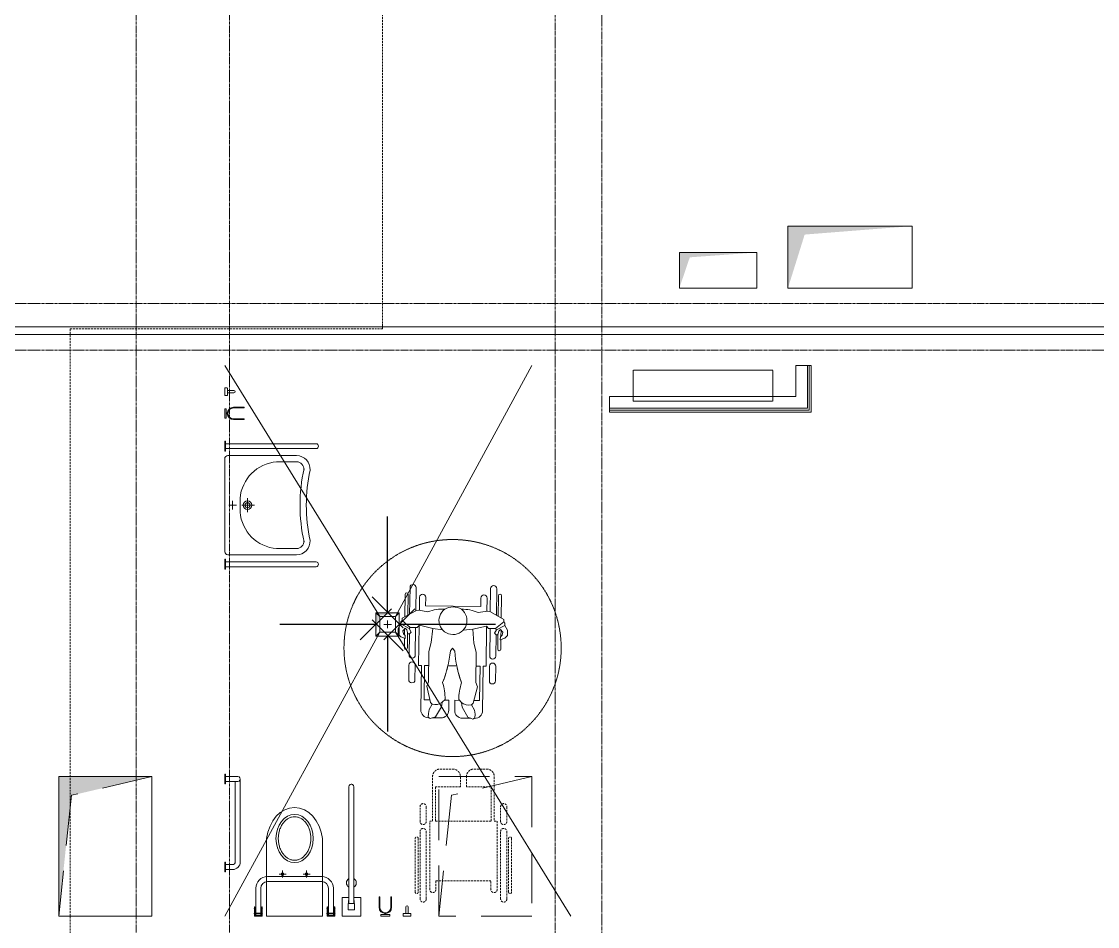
# Model space of a CAD drawing. Header units: millimetres. Extents: x -231292 to 573618, y -153144 to 564035.
# Drawn here: x -126515 to -119580, y 251978 to 257815 of the extents above; entities that cross this region are included whole.
import ezdxf

# ---------------------------------------------------------------- set-up
doc = ezdxf.new("R2010")
doc.units = ezdxf.units.MM
for name, pattern in [('ADSK_Невидимые', [5, 3, -2]), ('CENTER2', [28.575, 19.05, -3.175, 3.175, -3.175]), ('DASHED', [19.05, 12.7, -6.35]), ('HIDDEN', [9.525, 6.35, -3.175]), ('HIDDEN2', [4.7625, 3.175, -1.5875])]:
    doc.linetypes.add(name, pattern=pattern)
doc.layers.get('0').update_dxf_attribs({"color": 250})
for name, color, linetype, lineweight in [('АИ_Сантехника', 250, 'Continuous', 0), ('АР_Отопительные приборы', 250, 'HIDDEN2', 0), ('АР_Разрезы марка', 250, 'Continuous', 13), ('АР_Сантехника', 250, 'Continuous', 5), ('АР_Сантехника_МГН', 250, 'Continuous', 0), ('ВК_Шахты', 5, 'Continuous', 9), ('ДШ_КР', 130, 'Continuous', 35), ('Зашивки ГКЛ на всю высоту', 250, 'Continuous', 0), ('ОВ_Классы', 250, 'Continuous', 0), ('ОВ_Шахты', 250, 'Continuous', 5), ('РД_Оси_100', 250, 'Continuous', 0), ('РД_Разуклонка к трапам', 124, 'Continuous', 0)]:
    doc.layers.add(name, color=color, linetype=linetype, lineweight=lineweight)
doc.styles.add('style1', font='ARIALN.TTF')
doc.dimstyles.new('scale_100', dxfattribs={"dimtxt": 200, "dimasz": 125, "dimexe": 60, "dimexo": 100, "dimgap": 30, "dimtad": 1, "dimdec": 0, "dimdsep": 46, "dimtxsty": 'style1', "dimblk": 'OBLIQUE', "dimcen": 150, "dimdle": 60, "dimclrd": 256, "dimclre": 256, "dimclrt": 256, "dimadec": 0, "dimazin": 0, "dimtfac": 1, "dimtdec": 0, "dimtmove": 1, "dimatfit": 3, "dimldrblk": 'OBLIQUE', "dimfxl": 1, "dimtolj": 1, "dimtzin": 0, "dimarcsym": 0})

# ---------------------------------------------------------------- blocks, each defined once
blk = doc.blocks.new('СОШ_2200_АР_ОСИ_М100_28.05.24')
at = {"layer": 'РД_Оси_100', "linetype": 'CENTER2'}
blk.add_line((96000, -6155), (96000, 139938.679), dxfattribs=at)
for points in [[(96600, -6155), (96600, 139938.679)], [(98700, -6194.98), (98700, 139538.679), (98550, 139938.679)], [(99000, -6195.83), (99000, 139538.679), (99150, 139938.679)], [(119910, 100950), (119410, 100800), (-5454.958, 100800), (-5954.958, 100950)], [(119910, 100350), (119410, 100500), (-5454.958, 100500), (-5954.958, 100350)]]:
    blk.add_lwpolyline(points, dxfattribs=at)
blk = doc.blocks.new('otv пунктир')
at = {"linetype": 'HIDDEN', "ltscale": 0.07}
blk.add_lwpolyline([(0, 0), (0, 1), (1, 1), (1, 0)], close=True, dxfattribs=at)
blk.add_lwpolyline([(0, 1), (0.1346, 0.1366), (1, 0)], dxfattribs=at)
blk = doc.blocks.new('otv')
at = {"linetype": 'Continuous'}
blk.add_lwpolyline([(0, -1), (0, 0), (1, 0), (1, -1)], close=True, dxfattribs=at)
blk.add_solid([(0, -1), (0, 0), (0.1346, -0.1366), (1, 0)], dxfattribs=at)
blk = doc.blocks.new('Умывальник')
at = {"layer": 'АР_Сантехника', "lineweight": 0}
for p, q in [((-250, 20), (-250, 463.4)), ((390, 20), (390, 463.4)), ((-230, 0), (370, 0))]:
    blk.add_line(p, q, dxfattribs=at)
for points in [[(-210, 462.9), (-210, 334.2)], [(350, 462.9), (350, 334.2)], [(24.2, 146.6), (115.8, 146.6)], [(70, 192.4), (70, 109.6)], [(25.9, 98.9), (114.1, 98.9)], [(70, 76.5), (70, 26.8)], [(42.6, 49), (97.4, 49)]]:
    blk.add_lwpolyline(points, dxfattribs=at)
for centre, radius, start, end in [((-162.2, 462.3), 87.8, 86.58849, 179.32644), ((-162.2, 462.3), 47.8, 86.58849, 179.32644), ((70, 1583.9), 1098.5, 257.61925, 282.38075), ((70, 1583.9), 1058.5, 257.61925, 282.38075), ((302.2, 462.3), 87.8, 0.67356, 93.41151), ((302.2, 462.3), 47.8, 0.67356, 93.41151), ((46.6, 355.6), 257.5, 184.76616, 265.39638), ((93.4, 355.6), 257.5, 274.60362, 355.23384), ((70, 146.6), 27.3, 90, 270), ((70, 146.6), 16.4, 90, 270), ((70, 146.6), 27.3, 270, 90), ((70, 146.6), 16.4, 270, 90), ((-230, 20), 20, 180, 270), ((370, 20), 20, 270, 0)]:
    blk.add_arc(centre, radius, start, end, dxfattribs=at)
blk = doc.blocks.new('п')
at = {"layer": 'АР_Сантехника'}
for p, q in [((-32.5, -13.1), (32.5, -13.1)), ((-32.5, -17.1), (-32.5, -13.1)), ((32.5, -17.1), (-32.5, -17.1)), ((17.9, -17.1), (-17.9, -17.1)), ((-15.9, -17.1), (-16, -602.1)), ((15.9, -602.1), (15.9, -17.1)), ((32.5, -13.1), (32.5, -17.1))]:
    blk.add_line(p, q, dxfattribs=at)
blk.add_arc((0, -601.3), 15.9, 182.77443, 357.22588, dxfattribs=at)
blk = doc.blocks.new('Коляска')
at = {"layer": 'АИ_Сантехника', "linetype": 'DASHED', "lineweight": 0}
for p, q in [((-310.9, 71.7), (-310.9, -273.5)), ((-290.9, -273.5), (-290.9, 71.7)), ((-279.8, 116.6), (-279.8, -318.4)), ((-239.8, -318.4), (-239.8, 116.6)), ((239.8, 116.6), (239.8, -318.4)), ((279.8, -318.4), (279.8, 116.6)), ((290.9, 71.7), (290.9, -273.5)), ((310.9, -273.5), (310.9, 71.7)), ((-217.5, 55), (-217.5, -385)), ((-177.5, 0), (-177.5, 55)), ((177.5, 0), (-177.5, 0)), ((177.5, 55), (177.5, 0)), ((217.5, -385), (217.5, 55)), ((-279.8, -383.4), (-279.8, -478.4)), ((-239.8, -478.4), (-239.8, -383.4)), ((-217.5, -385), (-199, -385)), ((-199, -385), (-199, -671.7)), ((-179, -606.7), (-179, -385)), ((-179, -385), (179, -385)), ((179, -385), (179, -606.7)), ((199, -671.7), (199, -385)), ((199, -385), (217.5, -385)), ((239.8, -383.4), (239.8, -478.4)), ((279.8, -478.4), (279.8, -383.4)), ((-19, -606.7), (-179, -606.7)), ((-19, -671.7), (-19, -606.7)), ((179, -606.7), (19, -606.7)), ((19, -606.7), (19, -671.7)), ((-149, -721.7), (-69, -721.7)), ((69, -721.7), (149, -721.7))]:
    blk.add_line(p, q, dxfattribs=at)
for centre, radius, start, end in [((-300.9, 71.7), 10, 0, 180), ((-259.8, 116.6), 20, 0, 180), ((-197.5, 55), 20, 0, 180), ((197.5, 55), 20, 0, 180), ((259.8, 116.6), 20, 0, 180), ((300.9, 71.7), 10, 0, 180), ((-300.9, -273.5), 10, 180, 0), ((300.9, -273.5), 10, 180, 0), ((-259.8, -318.4), 20, 180, 0), ((259.8, -318.4), 20, 180, 0), ((-259.8, -383.4), 20, 0, 180), ((259.8, -383.4), 20, 0, 180), ((-259.8, -478.4), 20, 180, 0), ((259.8, -478.4), 20, 180, 0), ((-149, -671.7), 50, 180, 270), ((-69, -671.7), 50, 270, 0), ((69, -671.7), 50, 180, 270), ((149, -671.7), 50, 270, 0)]:
    blk.add_arc(centre, radius, start, end, dxfattribs=at)
blk = doc.blocks.new('Инвалид')
at = {"layer": 'АР_Сантехника'}
for p, q in [((-279.8, 386.7), (-279.8, 214.4)), ((-239.8, 236.4), (-239.8, 386.7)), ((239.8, 386.7), (239.8, 236.4)), ((279.8, 214.4), (279.8, 386.7)), ((-310.9, 341.9), (-310.9, 197.2)), ((-290.9, 208.3), (-290.9, 341.9)), ((-217.5, 325.1), (-217.5, 240.7)), ((-177.5, 270.1), (-177.5, 325.1)), ((177.5, 325.1), (177.5, 270.1)), ((217.5, 240.7), (217.5, 325.1)), ((290.9, 341.9), (290.9, 208.3)), ((310.9, 197.2), (310.9, 341.9)), ((-240.5, 236.2), (-328, 187.7)), ((-221.2, 241.4), (-240.5, 236.2)), ((-162.1, 230.9), (-221.2, 241.4)), ((177.5, 270.1), (-177.5, 270.1)), ((221.2, 241.4), (162.1, 230.9)), ((240.5, 236.2), (221.2, 241.4)), ((328, 187.7), (240.5, 236.2)), ((-335.1, 150.6), (-352.6, 120.3)), ((-328, 172.7), (-335.1, 165.6)), ((-328, 172.7), (-335.1, 165.6)), ((-335.1, 165.6), (-335.1, 150.6)), ((-335.1, 165.6), (-335.1, 150.6)), ((-282, 122.4), (-335.1, 150.6)), ((-328, 187.7), (-328, 172.7)), ((-275, 129.5), (-328, 172.7)), ((-230, 129.5), (-215.8, 143.6)), ((-217.5, 142), (-217.5, -114.9)), ((-215.8, 143.6), (-128.1, 123.4)), ((128.1, 123.4), (215.8, 143.6)), ((215.8, 143.6), (230, 129.5)), ((217.5, -114.9), (217.5, 142)), ((328, 172.7), (275, 129.5)), ((282, 122.4), (335.1, 150.6)), ((328, 172.7), (328, 187.7)), ((335.1, 165.6), (328, 172.7)), ((335.1, 165.6), (328, 172.7)), ((335.1, 150.6), (335.1, 165.6)), ((335.1, 150.6), (335.1, 165.6)), ((352.6, 120.3), (335.1, 150.6)), ((-352.6, 120.3), (-352.6, 85.3)), ((-352.6, 85.3), (-335.1, 67.8)), ((-322.5, 107.4), (-306.8, 123.2)), ((-317.4, 88.1), (-322.5, 107.4)), ((-306.8, 77.5), (-317.4, 88.1)), ((-310.9, 119.1), (-310.9, 81.6)), ((-306.8, 123.2), (-296.2, 112.6)), ((-306.8, 57.5), (-306.8, 77.5)), ((-296.2, 112.6), (-289.7, 88.5)), ((-290.9, -3.4), (-290.9, 92.9)), ((-289.7, 88.5), (-279.7, 88.5)), ((-282, 122.4), (-275, 129.5)), ((-282, 122.4), (-279.8, 124.6)), ((-269.1, 99.1), (-282, 122.4)), ((-279.8, 88.5), (-279.8, -48.3)), ((-279.7, 88.5), (-269.1, 99.1)), ((-275, 129.5), (-255, 129.5)), ((-255, 129.5), (-230, 129.5)), ((-239.8, -48.3), (-239.8, 129.5)), ((-128.1, 123.4), (-137.5, 33.9)), ((-128.1, 123.4), (-66.9, 117)), ((128.1, 123.4), (66.9, 117)), ((137.5, 33.9), (128.1, 123.4)), ((230, 129.5), (255, 129.5)), ((239.8, 129.5), (239.8, -48.3)), ((255, 129.5), (275, 129.5)), ((282, 122.4), (269.1, 99.1)), ((269.1, 99.1), (279.7, 88.5)), ((275, 129.5), (282, 122.4)), ((279.7, 88.5), (289.7, 88.5)), ((279.8, 124.6), (282, 122.4)), ((279.8, -48.3), (279.8, 88.5)), ((289.7, 88.5), (296.2, 112.6)), ((290.9, 92.9), (290.9, -3.4)), ((296.2, 112.6), (306.8, 123.2)), ((306.8, 123.2), (322.5, 107.4)), ((317.4, 88.1), (306.8, 77.5)), ((306.8, 77.5), (306.8, 57.5)), ((310.9, 81.6), (310.9, 119.1)), ((322.5, 107.4), (317.4, 88.1)), ((335.1, 67.8), (352.6, 85.3)), ((352.6, 85.3), (352.6, 120.3)), ((-335.1, 67.8), (-306.8, 57.5)), ((-310.9, 59), (-310.9, -3.4)), ((-137.5, 33.9), (-153.1, -24.1)), ((-14.1, -19), (0, 0)), ((0, 0), (14.1, -19)), ((153.1, -24.1), (137.5, 33.9)), ((306.8, 57.5), (335.1, 67.8)), ((310.9, -3.4), (310.9, 59)), ((-153.1, -24.1), (-153.1, -219.1)), ((153.1, -219.1), (153.1, -24.1)), ((-279.8, -113.3), (-279.8, -208.3)), ((-239.8, -208.3), (-239.8, -113.3)), ((-217.5, -114.9), (-199, -114.9)), ((-199, -114.9), (-199, -401.6)), ((-179, -336.6), (-179, -114.9)), ((-179, -114.9), (-153.1, -114.9)), ((-28.7, -114.9), (28.7, -114.9)), ((153.1, -114.9), (179, -114.9)), ((179, -114.9), (179, -336.6)), ((199, -401.6), (199, -114.9)), ((199, -114.9), (217.5, -114.9)), ((239.8, -113.3), (239.8, -208.3)), ((279.8, -208.3), (279.8, -113.3)), ((-153.1, -219.1), (-163.3, -247.3)), ((-163.3, -247.3), (-136.7, -354)), ((136.7, -354), (163.3, -247.3)), ((163.3, -247.3), (153.1, -219.1)), ((-141, -336.6), (-179, -336.6)), ((-61.9, -349.9), (-44.2, -332.2)), ((-19, -336.6), (-48.6, -336.6)), ((-19, -401.6), (-19, -336.6)), ((48.6, -336.6), (19, -336.6)), ((19, -336.6), (19, -401.6)), ((44.2, -332.2), (61.9, -349.9)), ((179, -336.6), (141, -336.6)), ((-146.1, -399.2), (-150.4, -423.9)), ((-126.1, -364.6), (-146.1, -399.2)), ((-136.7, -354), (-126.1, -364.6)), ((-104.6, -444.4), (-67.1, -379.4)), ((-67.1, -379.4), (-61.9, -349.9)), ((61.9, -349.9), (67.1, -379.4)), ((67.1, -379.4), (104.6, -444.4)), ((126.1, -364.6), (136.7, -354)), ((146.1, -399.2), (126.1, -364.6)), ((150.4, -423.9), (146.1, -399.2)), ((-150.4, -423.9), (-150.4, -448.9)), ((-150.4, -448.9), (-137.5, -456.4)), ((-137.5, -456.4), (-104.6, -444.4)), ((-124.4, -451.6), (-69, -451.6)), ((69, -451.6), (124.4, -451.6)), ((104.6, -444.4), (137.5, -456.4)), ((137.5, -456.4), (150.4, -448.9)), ((150.4, -448.9), (150.4, -423.9))]:
    blk.add_line(p, q, dxfattribs=at)
at = {"layer": 'АР_Сантехника', "linetype": 'ADSK_Невидимые'}
blk.add_circle((0, 0), 700, dxfattribs=at)
at = {"layer": 'АР_Сантехника'}
for centre, radius, start, end in [((-300.9, 341.9), 10, 0, 180), ((-259.8, 386.7), 20, 0, 180), ((259.8, 386.7), 20, 0, 180), ((300.9, 341.9), 10, 0, 180), ((-197.5, 325.1), 20, 0, 180), ((197.5, 325.1), 20, 0, 180), ((-64.2, 2.3), 248.7, 87.44092, 113.17919), ((0, 177.7), 90.3, 126.02257, 53.97743), ((-2.2, 166.8), 98.2, 88.73834, 121.26166), ((2.2, 166.8), 98.2, 58.73834, 91.26166), ((64.2, 2.3), 248.7, 66.82081, 92.55908), ((-300.9, -3.4), 10, 180, 0), ((-259.8, -48.3), 20, 180, 0), ((-751.4, 43.5), 739.9, 338.84164, 355.15836), ((751.4, 43.5), 739.9, 184.84164, 201.15836), ((259.8, -48.3), 20, 180, 0), ((300.9, -3.4), 10, 180, 0), ((-259.8, -113.3), 20, 0, 180), ((-751.4, 43.5), 739.9, 345.39996, 347.63992), ((751.4, 43.5), 739.9, 192.36008, 194.60004), ((259.8, -113.3), 20, 0, 180), ((-751.4, 43.5), 739.9, 338.84164, 343.83078), ((751.4, 43.5), 739.9, 196.16922, 201.15836), ((-259.8, -208.3), 20, 180, 0), ((-347.3, -324.5), 303.2, 358.54989, 19.45011), ((347.3, -324.5), 303.2, 160.54989, 181.45011), ((259.8, -208.3), 20, 180, 0), ((-149, -401.6), 50, 180, 270), ((-109, -291.5), 75.1, 256.85123, 308.93337), ((-69, -401.6), 50, 270, 0), ((69, -401.6), 50, 180, 270), ((109, -291.5), 75.1, 231.06663, 283.14877), ((149, -401.6), 50, 270, 0)]:
    blk.add_arc(centre, radius, start, end, dxfattribs=at)
blk = doc.blocks.new('унитаз Olymp МГН')
at = {"layer": 'АР_Сантехника'}
for points in [[(500, 180), (0, 180), (0, -180), (500, -180)], [(292.6, 77.5), (247.4, 77.5)], [(270, 100.1), (270, 54.9)], [(270, -54.9), (270, -100.1)], [(292.6, -77.5), (247.4, -77.5)]]:
    blk.add_lwpolyline(points, dxfattribs=at)
for centre in [(270, 76.7), (270, -78.3)]:
    blk.add_circle(centre, 9.03, dxfattribs=at)
blk.add_ellipse((460, 0), major_axis=(240, 0), ratio=0.760563, start_param=4.879159, end_param=7.686534, dxfattribs=at)
blk.add_ellipse((500, 0), major_axis=(-155.5, 0), ratio=0.771216, dxfattribs=at)
blk.add_open_spline([(359.5, 0), (359.5, -4.7), (359.9, -9.4), (361.9, -20.3), (363.8, -26.5), (369.1, -38.6), (372.6, -44.5), (380.9, -55.9), (385.8, -61.3), (397, -71.5), (403.3, -76.2), (416.9, -84.8), (424.3, -88.6), (440, -95.1), (448.2, -97.7), (465.3, -101.9), (474.2, -103.4), (492, -105), (501.1, -105.2), (519, -104.2), (527.9, -103.1), (545.3, -99.5), (553.7, -97.2), (569.8, -91.2), (577.4, -87.7), (591.7, -79.7), (598.2, -75.2), (610.1, -65.4), (615.4, -60.1), (624.4, -49), (628.3, -43.2), (634.4, -31.2), (636.7, -25.1), (639.8, -12.6), (640.5, -6.3), (640.5, 6.2), (639.8, 12.5), (636.7, 24.9), (634.4, 31.1), (628.3, 43.1), (624.5, 48.9), (615.4, 60), (610.2, 65.3), (598.4, 75.1), (591.8, 79.6), (577.6, 87.6), (569.9, 91.2), (553.9, 97.1), (545.4, 99.5), (528.1, 103), (519.2, 104.2), (501.2, 105.2), (492.2, 105), (474.3, 103.4), (465.5, 101.9), (448.4, 97.8), (440.1, 95.1), (424.5, 88.6), (417.1, 84.8), (403.4, 76.3), (397.1, 71.6), (385.9, 61.4), (381, 56), (372.6, 44.6), (369.2, 38.7), (363.8, 26.6), (361.9, 20.4), (359.9, 9.5), (359.5, 4.7), (359.5, 0)], degree=3, knots=[0, 0, 0, 0, 0.140076, 0.140076, 0.327634, 0.327634, 0.515193, 0.515193, 0.702751, 0.702751, 0.890309, 0.890309, 1.077868, 1.077868, 1.265426, 1.265426, 1.452985, 1.452985, 1.640543, 1.640543, 1.828101, 1.828101, 2.01566, 2.01566, 2.203218, 2.203218, 2.390777, 2.390777, 2.578335, 2.578335, 2.765893, 2.765893, 2.953452, 2.953452, 3.14101, 3.14101, 3.328568, 3.328568, 3.516127, 3.516127, 3.703685, 3.703685, 3.891244, 3.891244, 4.078802, 4.078802, 4.26636, 4.26636, 4.453919, 4.453919, 4.641477, 4.641477, 4.829036, 4.829036, 5.016594, 5.016594, 5.204152, 5.204152, 5.391711, 5.391711, 5.579269, 5.579269, 5.766828, 5.766828, 5.954386, 5.954386, 6.141944, 6.141944, 6.283185, 6.283185, 6.283185, 6.283185], dxfattribs=at)
blk = doc.blocks.new('уг4')
at = {"layer": 'АР_Сантехника'}
for p, q in [((-536.9, 0), (-598.9, 0)), ((-598.9, 0), (-598.9, -5)), ((-536.9, 0), (-579.3, 0)), ((-536.9, 0), (-536.9, -5)), ((31, 0), (-31, 0)), ((-31, 0), (-31, -5)), ((31, 0), (-11.4, 0)), ((31, 0), (31, -5)), ((-598.9, -5), (-536.9, -5)), ((-583.9, -5), (-583.9, -50)), ((-551.9, -5), (-551.9, -50)), ((-533.9, -68), (-15.9, -68)), ((-31, -5), (31, -5)), ((-16, -5), (-15.9, -84)), ((16, -5), (16.1, -84)), ((-533.9, -100), (0, -100))]:
    blk.add_line(p, q, dxfattribs=at)
for centre, radius, end in [((-533.9, -50), 50, 270), ((-533.9, -50), 18, 270), ((0.1, -84), 16, 0.18569)]:
    blk.add_arc(centre, radius, 180, end, dxfattribs=at)
blk = doc.blocks.new('8090_2')
at = {"layer": 'АР_Сантехника'}
for points in [[(102.5, -16), (102.5, -60), (-17.5, -60), (-17.5, 60), (102.5, 60), (102.5, 16)], [(62.5, 16), (817.1, 16)], [(832.7, 2.4), (832.7, -2.4)], [(817.1, -16), (62.5, -16)]]:
    blk.add_lwpolyline(points, dxfattribs=at)
for points in [[(22.5, -20), (22.5, 20), (62.5, 20), (62.5, -20)], [(62.5, 16), (62.5, 17.7), (82.6, 17.7), (82.6, 16)], [(62.5, -16), (62.5, -17.7), (82.6, -17.7), (82.6, -16)]]:
    blk.add_lwpolyline(points, close=True, dxfattribs=at)
for centre, radius, start, end in [((196.5, 0), 32, 120.37074, 150), ((196.5, 0), 32, 30, 120.37074), ((196.5, 0), 16, 89.14273, 90.85727), ((816.9, 0), 16, 269.14273, 90.85727), ((196.5, 0), 32, 210, 330), ((196.5, 0), 16, 269.14273, 270.85727)]:
    blk.add_arc(centre, radius, start, end, dxfattribs=at)
blk = doc.blocks.new('12313')
at = {"layer": 'АР_Сантехника'}
for p, q in [((-258.5, -4), (-258.5, 0)), ((-258.5, 0), (-209.5, 0)), ((-209.5, 0), (-209.5, -4)), ((209.5, 0), (209.5, -4)), ((258.5, 0), (209.5, 0)), ((258.5, -4), (258.5, 0)), ((-209.5, -4), (-258.5, -4)), ((-258.5, -14.7), (-209.5, -14.7)), ((-209.5, -18.7), (-258.5, -18.7)), ((-250, -4), (-250, -14.7)), ((-250, -18.7), (-250, -179)), ((-218, -4), (-218, -14.7)), ((-218, -18.7), (-218, -179)), ((209.5, -4), (258.5, -4)), ((258.5, -14.7), (209.5, -14.7)), ((209.5, -18.7), (258.5, -18.7)), ((218, -4), (218, -14.7)), ((218, -18.7), (218, -179)), ((250, -4), (250, -14.7)), ((250, -18.7), (250, -179)), ((-175, -222), (175, -222)), ((-175, -254), (175, -254))]:
    blk.add_line(p, q, dxfattribs=at)
for points in [[(-256, -4), (-256, -60), (-258.5, -60), (-258.5, -4)], [(-212, -4), (-212, -60), (-209.5, -60), (-209.5, -4)], [(212, -4), (212, -60), (209.5, -60), (209.5, -4)], [(256, -4), (256, -60), (258.5, -60), (258.5, -4)]]:
    blk.add_lwpolyline(points, close=True, dxfattribs=at)
for points in [[(-250, -45.3), (-256, -45.3), (-256, -49.3), (-250, -49.3)], [(-218, -49.3), (-212, -49.3), (-212, -45.3), (-218, -45.3)], [(218, -49.3), (212, -49.3), (212, -45.3), (218, -45.3)], [(218, -18.7), (218, -27.6)], [(218, -18.7), (218, -27.6)], [(250, -27.6), (250, -18.7)], [(250, -45.3), (256, -45.3), (256, -49.3), (250, -49.3)]]:
    blk.add_lwpolyline(points, dxfattribs=at)
for centre, radius, start, end in [((-258.5, -16.7), 2, 90, 270), ((-258.5, -47.3), 2, 90, 270), ((-209.5, -16.7), 2, 270, 90), ((-209.5, -47.3), 2, 270, 90), ((209.5, -16.7), 2, 90, 270), ((209.5, -47.3), 2, 90, 270), ((258.5, -16.7), 2, 270, 90), ((258.5, -47.3), 2, 270, 90), ((-175, -179), 75, 180, 270), ((-175, -179), 43, 180, 270), ((175, -179), 75, 270, 0), ((175, -179), 43, 270, 0)]:
    blk.add_arc(centre, radius, start, end, dxfattribs=at)
blk = doc.blocks.new('крюк')
at = {"layer": 'АР_Сантехника'}
for points in [[(-101, 0), (101, 0), (101, -30), (-101, -30)], [(-11, -30), (11, -30), (11, -55), (-11, -55)]]:
    blk.add_lwpolyline(points, close=True, dxfattribs=at)
for points in [[(-134, -412), (-134, -189)], [(-119, -412), (-119, -189)], [(119, -189), (119, -412)], [(134, -189), (134, -412)]]:
    blk.add_lwpolyline(points, dxfattribs=at)
for centre, radius, start, end in [((0, -189), 134, 0, 180), ((0, -189), 119, 0, 180), ((-126, -412), 7.5, 180, 0), ((126, -412), 7.5, 180, 0)]:
    blk.add_arc(centre, radius, start, end, dxfattribs=at)
blk = doc.blocks.new('кдо')
at = {"layer": 'АР_Сантехника'}
blk.add_lwpolyline([(-85, 0), (85, 0), (85, -46, -0.414214), (75, -56), (-75, -56, -0.414214), (-85, -46)], format="xyb", close=True, dxfattribs=at)
blk.add_lwpolyline([(-25, -199), (-25, -56), (25, -56), (25, -199)], dxfattribs=at)
blk.add_arc((0, -199), 25.3, 180, 0, dxfattribs=at)
blk = doc.blocks.new('Bottom_R_900')
at = {"layer": 'АР_Отопительные приборы'}
blk.add_lwpolyline([(-450, -100), (450, -100), (450, 100), (-450, 100)], close=True, dxfattribs=at)
blk = doc.blocks.new('_Oblique')
at = {"color": 0, "linetype": 'ByBlock', "lineweight": -2}
blk.add_line((-0.5, -0.5), (0.5, 0.5), dxfattribs=at)
blk = doc.blocks.new('A$Cd7e03b91')
at = {"layer": 'РД_Разуклонка к трапам', "lineweight": 0}
for p, q in [((-100, 100), (-150, 150)), ((100, 100), (150, 150)), ((-50, 0), (50, 0)), ((0, -50), (0, 50)), ((-100, -100), (-150, -150)), ((100, -100), (150, -150))]:
    blk.add_line(p, q, dxfattribs=at)
blk.add_lwpolyline([(-100, 100), (100, 100), (100, -100), (-100, -100), (-100, 100)], dxfattribs=at)
blk.add_lwpolyline([(-100, 100), (100, 100), (100, -100), (-100, -100), (-100, 100)], dxfattribs=at)

msp = doc.modelspace()

# ---------------------------------------------------------------- linework, layer by layer
at = {"layer": 'АР_Разрезы марка', "linetype": 'DASHED', "lineweight": 0}
msp.add_lwpolyline([(-124187.876, 292799.56), (-124187.876, 255831.734), (-126200.847, 255831.734), (-126200.847, 153225.483)], dxfattribs=at)
at = {"layer": 'ДШ_КР', "lineweight": 0}
msp.add_lwpolyline([(-184374.956, 255845.168), (-106819.956, 255845.168), (-106819.956, 255795.168), (-184374.956, 255795.168)], close=True, dxfattribs=at)
at = {"layer": 'Зашивки ГКЛ на всю высоту', "color": 82, "linetype": 'Continuous', "lineweight": 0, "true_color": 0x21d605}
for p, q in [((-121524.78, 255595.167), (-121424.78, 255595.167)), ((-121524.78, 255595.167), (-121524.78, 255395.167)), ((-121449.78, 255595.167), (-121449.78, 255320.167)), ((-121449.78, 255320.167), (-121449.78, 255595.167)), ((-121437.28, 255595.167), (-121437.28, 255307.667)), ((-121437.28, 255307.667), (-121437.28, 255595.167)), ((-121424.78, 255295.167), (-121424.78, 255595.167)), ((-122724.956, 255295.167), (-122724.956, 255395.167)), ((-121524.78, 255395.167), (-122724.956, 255395.167)), ((-121449.78, 255320.167), (-122724.956, 255320.167)), ((-122724.956, 255320.167), (-121449.78, 255320.167)), ((-121437.28, 255307.667), (-122724.956, 255307.667)), ((-122724.956, 255307.667), (-121437.28, 255307.667)), ((-122724.956, 255295.167), (-121424.78, 255295.167))]:
    msp.add_line(p, q, dxfattribs=at)
at = {"layer": 'РД_Разуклонка к трапам', "ltscale": 2}
for points in [[(-125204.956, 255595.168), (-124205.212, 253976.239), (-124105.212, 253976.239), (-123225.105, 255595.168)], [(-125204.956, 252045.168), (-124205.212, 253876.239), (-124105.212, 253876.239), (-122974.97, 252045.168)]]:
    msp.add_lwpolyline(points, dxfattribs=at)

# ---------------------------------------------------------------- block references
at = {"layer": 'АР_Отопительные приборы', "rotation": 180}
msp.add_blockref('Bottom_R_900', (-122122.568, 255465.171), dxfattribs=at)
at = {"layer": 'АР_Сантехника_МГН', "yscale": 0.2973947418445227, "zscale": 0.2973947418445227}
for name, p, xscale, rotation in [('кдо', (-125204.956, 255426.728), 0.2973947418445227, 90.00000000000001), ('крюк', (-125204.956, 255286.74), -0.2973947418445227, 90), ('крюк', (-124169.997, 252045.168), 0.2973947418445227, 180), ('кдо', (-124030.01, 252045.168), -0.2973947418445227, 180)]:
    msp.add_blockref(name, p, dxfattribs=dict(at, xscale=xscale, rotation=rotation))
at = {"layer": 'АР_Сантехника_МГН'}
for name, p, rotation in [('п', (-125218.039, 255075.778), 90), ('уг4', (-125204.956, 252928.746), 89.99999999999999)]:
    msp.add_blockref(name, p, dxfattribs=dict(at, rotation=rotation))
at = {"layer": 'АР_Сантехника_МГН', "xscale": -1}
for name, p, rotation in [('Умывальник', (-125204.956, 254624.827), 270), ('Инвалид', (-123736.53, 253773.543), 359.2144188732337), ('п', (-125218.039, 254313.876), 90), ('Коляска', (-123666.741, 252271.637), 180), ('8090_2', (-124388.893, 252062.668), 270), ('унитаз Olymp МГН', (-124754.891, 252045.168), 270), ('12313', (-124754.891, 252045.168), 180)]:
    msp.add_blockref(name, p, dxfattribs=dict(at, rotation=rotation))
at = {"layer": 'ВК_Шахты', "color": 1, "xscale": 150, "yscale": 150}
msp.add_blockref('otv', (-124230.212, 254001.239), dxfattribs=at)
at = {"layer": 'ОВ_Классы', "xscale": 900, "yscale": 600, "rotation": 270}
for p in [(-126274.956, 252945.168), (-123824.956, 252945.168)]:
    msp.add_blockref('otv пунктир', p, dxfattribs=at)
at = {"layer": 'ОВ_Шахты', "color": 1}
for p, xscale, yscale in [((-121574.956, 256495.168), 800, 400), ((-122274.956, 256325.168), 500, 230)]:
    msp.add_blockref('otv', p, dxfattribs=dict(at, xscale=xscale, yscale=yscale))
at = {"layer": 'ОВ_Шахты', "xscale": 600, "yscale": 900}
msp.add_blockref('otv', (-126274.956, 252945.168), dxfattribs=at)
at = {"layer": 'РД_Оси_100'}
msp.add_blockref('СОШ_2200_АР_ОСИ_М100_28.05.24', (-221774.956, 155195.168), dxfattribs=at)
at = {"layer": 'РД_Разуклонка к трапам', "ltscale": 2, "xscale": -0.5000000000000002, "yscale": 0.5000000000000002, "zscale": 0.5}
msp.add_blockref('A$Cd7e03b91', (-124155.212, 253926.239), dxfattribs=at)

# ---------------------------------------------------------------- leaders
at = {"layer": 'РД_Разуклонка к трапам', "ltscale": 2}
for points in [[(-124155.161, 254003.312), (-124155.161, 254622.591)], [(-124231.244, 253926.239), (-124850.523, 253926.239)], [(-124079.18, 253927.239), (-123459.901, 253927.239)], [(-124155.161, 253855.247), (-124155.161, 253235.968)]]:
    msp.add_leader(points, dimstyle='scale_100', override={"dimasz": 200, "dimgap": 30, "dimtad": 0}, dxfattribs=at)

doc.saveas('drawing.dxf')
